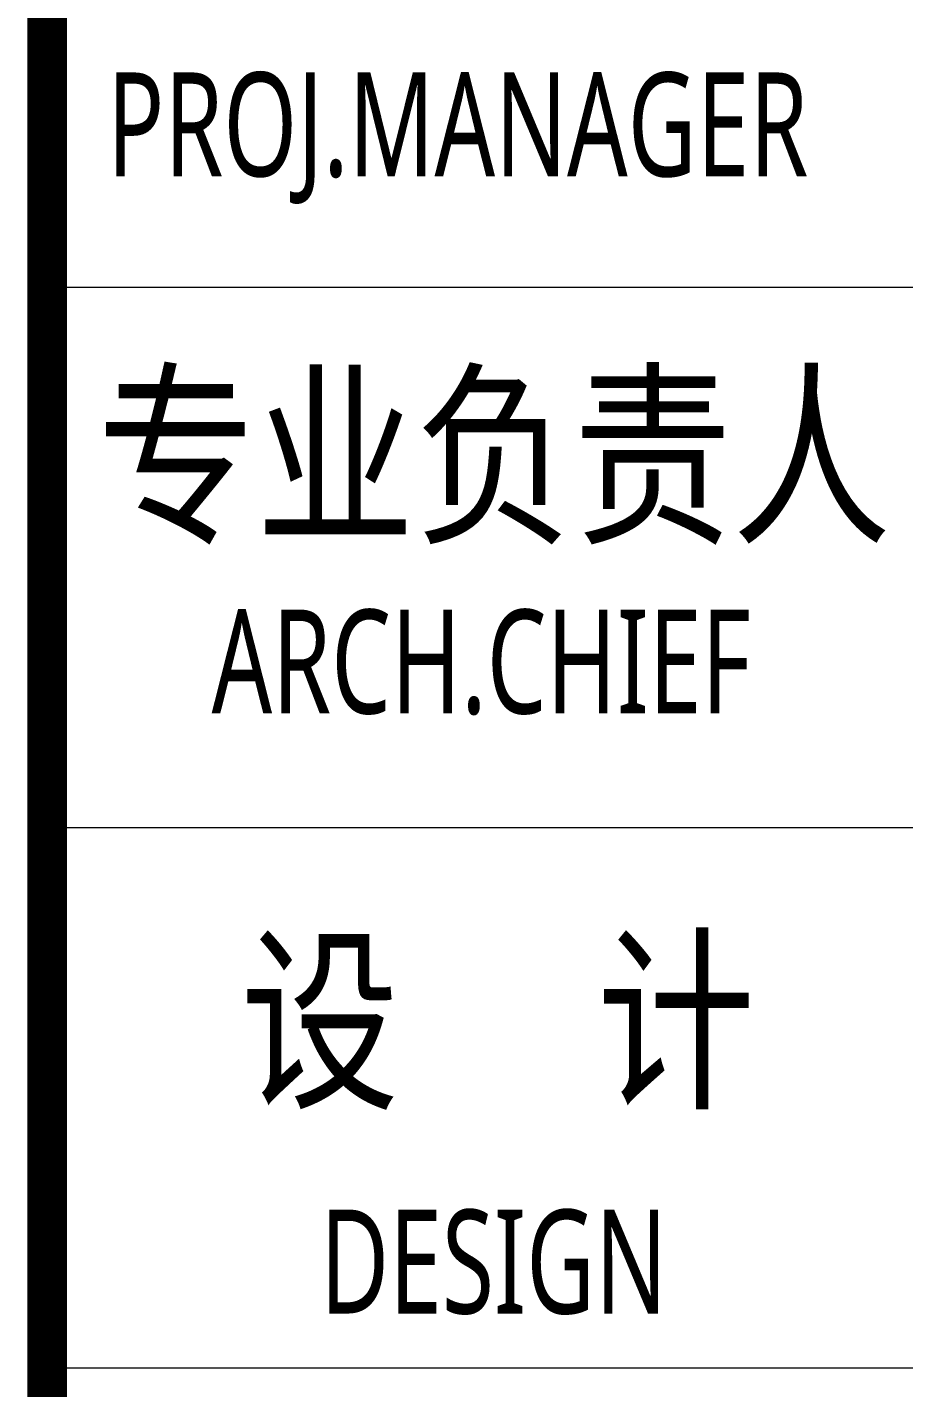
# Model space of a CAD drawing. Header units: inches. Extents: x -3272461 to -2504170, y 403793 to 1071042.
# Drawn here: x -2948588 to -2945426, y 652885 to 657795 of the extents above; entities that cross this region are included whole.
import ezdxf
from ezdxf.enums import TextEntityAlignment as Align

# ---------------------------------------------------------------- set-up
doc = ezdxf.new("R2010")
doc.units = ezdxf.units.IN
doc.header["$LTSCALE"] = 1000
doc.header["$MEASUREMENT"] = 0
doc.layers.get('0').update_dxf_attribs({"lineweight": 18})
doc.layers.add('0-TK', color=4, linetype='Continuous', lineweight=18)
doc.layers.add('PUB_TITLE', color=153, linetype='Continuous', lineweight=18)
doc.styles.add('-黑体', font='', dxfattribs={"width": 0.7})
doc.styles.get('-黑体').set_extended_font_data('微软雅黑')

msp = doc.modelspace()

# ---------------------------------------------------------------- linework, layer by layer
at = {"layer": '0-TK'}
msp.add_lwpolyline([(-2948516.4, 639630.6, 144, 144, 0), (-2948516.4, 699630.6, 144, 144, 0)], format="xyseb", dxfattribs=at)
at = {"layer": 'PUB_TITLE'}
for p, q in [((-2948516.4, 656856.8), (-2942202.2, 656856.8)), ((-2948516.4, 654906.8), (-2942202.2, 654906.8)), ((-2948516.4, 652956.8), (-2942202.2, 652956.8))]:
    msp.add_line(p, q, dxfattribs=at)

# ---------------------------------------------------------------- texts
at = {"style": '-黑体'}
for s, height, width, p in [('PROJ.MANAGER', 375, 0.7, (-2948300.4, 657444.5)), ('专业负责人', 525, 0.8, (-2948336.4, 656248.1)), ('ARCH.CHIEF', 375, 0.7, (-2947923, 655505.9)), ('DESIGN', 375, 0.7, (-2947531.6, 653340.2))]:
    msp.add_text(s, height=height, dxfattribs=dict(at, width=width)).set_placement(p, align=Align.MIDDLE_LEFT)
at = {"insert": (-2947818.3, 654180.1), "char_height": 525, "width": 2865.051, "attachment_point": 4, "style": '-黑体'}
msp.add_mtext('{\\W0.8;设     计}', dxfattribs=at)

doc.saveas('drawing.dxf')
